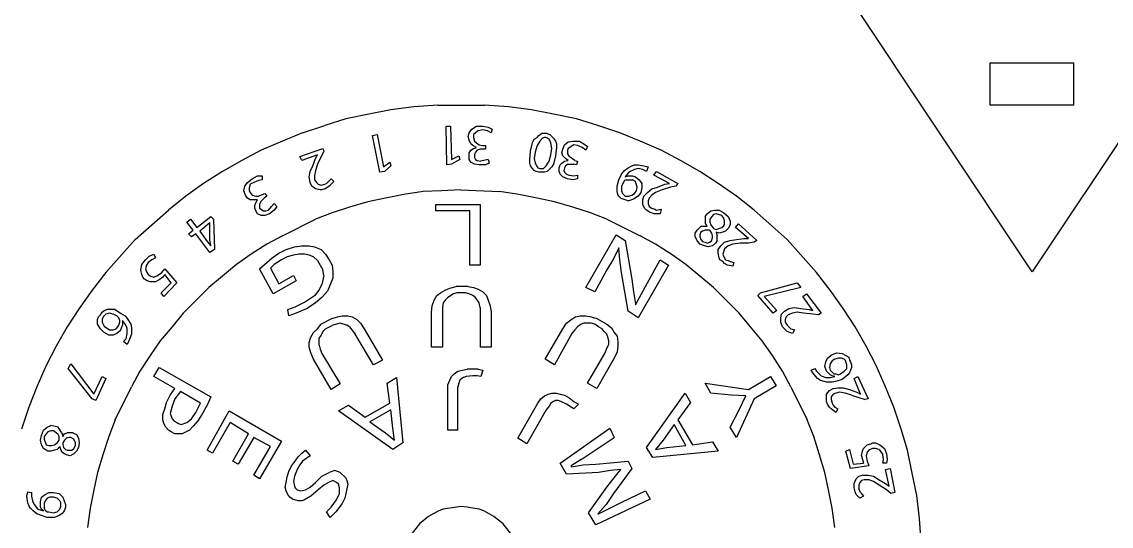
# Model space of a CAD drawing. Extents: x -137 to 99, y -118 to 118.
# Drawn here: x -26.4 to 36.3, y -82.7 to -53.7 of the extents above; entities that cross this region are included whole.
import ezdxf

# ---------------------------------------------------------------- set-up
doc = ezdxf.new("R2010")
doc.units = 0
doc.header["$MEASUREMENT"] = 0
doc.layers.get('0').update_dxf_attribs({"linetype": 'CONTINUOUS'})

msp = doc.modelspace()

# ---------------------------------------------------------------- linework, layer by layer
for p, q in [((31.781, -68.047), (-16.267, 3.972)), ((79.776, 3.972), (31.781, -68.047)), ((29.347, -58.469), (29.347, -56.035)), ((29.347, -56.035), (34.162, -56.035)), ((34.162, -56.035), (34.162, -58.469)), ((-5.139, -58.734), (-6.409, -58.998)), ((-3.816, -58.575), (-5.139, -58.734)), ((-2.44, -58.469), (-3.816, -58.575)), ((-2.44, -58.469), (0.259, -58.469)), ((1.635, -58.575), (0.259, -58.469)), ((2.957, -58.734), (1.635, -58.575)), ((4.227, -58.998), (2.957, -58.734)), ((34.162, -58.469), (29.347, -58.469)), ((-7.732, -59.263), (-8.949, -59.633)), ((-6.409, -58.998), (-7.732, -59.263)), ((5.55, -59.263), (4.227, -58.998)), ((6.767, -59.633), (5.55, -59.263)), ((-10.219, -60.057), (-11.383, -60.533)), ((-10.219, -60.057), (-8.949, -59.633)), ((-6.197, -60.215), (-5.933, -60.162)), ((-5.933, -60.162), (-5.562, -62.015)), ((-1.964, -59.686), (-1.699, -59.686)), ((-1.911, -61.909), (-1.964, -59.686)), ((-1.699, -59.686), (-1.646, -61.591)), ((-0.694, -60.268), (-0.641, -60.057)), ((-0.641, -60.057), (-0.482, -59.845)), ((-0.482, -59.845), (-0.218, -59.686)), ((-0.27, -60.057), (-0.376, -60.162)), ((-0.376, -60.162), (-0.376, -60.321)), ((-0.112, -59.951), (-0.27, -60.057)), ((-0.218, -59.686), (0.153, -59.686)), ((0.153, -59.898), (-0.112, -59.951)), ((0.153, -59.686), (0.47, -59.739)), ((0.417, -59.951), (0.153, -59.898)), ((0.629, -60.057), (0.417, -59.951)), ((0.47, -59.739), (0.682, -59.845)), ((0.682, -59.845), (0.629, -60.057)), ((3.381, -60.215), (3.54, -60.11)), ((3.857, -60.11), (3.54, -60.11)), ((3.857, -60.11), (4.016, -60.162)), ((4.016, -60.162), (4.227, -60.374)), ((8.037, -60.057), (6.767, -59.633)), ((9.202, -60.533), (8.037, -60.057)), ((-11.383, -60.533), (-12.6, -61.062)), ((-5.774, -62.332), (-6.197, -60.215)), ((-0.641, -60.48), (-0.694, -60.268)), ((-0.535, -60.692), (-0.641, -60.48)), ((-0.429, -60.797), (-0.535, -60.692)), ((-0.218, -60.903), (-0.429, -60.797)), ((-0.376, -60.321), (-0.323, -60.533)), ((-0.323, -60.533), (-0.218, -60.639)), ((-0.218, -60.639), (-0.059, -60.745)), ((-0.059, -60.745), (0.153, -60.797)), ((0.153, -60.797), (0.312, -60.797)), ((0.312, -60.797), (0.312, -61.009)), ((2.905, -61.115), (3.01, -60.639)), ((3.01, -60.639), (3.116, -60.427)), ((3.116, -60.427), (3.275, -60.321)), ((3.275, -60.797), (3.169, -61.168)), ((3.275, -60.321), (3.381, -60.215)), ((3.434, -60.533), (3.275, -60.797)), ((3.592, -60.374), (3.434, -60.533)), ((3.698, -60.321), (3.592, -60.374)), ((3.804, -60.321), (3.698, -60.321)), ((3.963, -60.427), (3.804, -60.321)), ((4.069, -60.639), (3.963, -60.427)), ((4.122, -60.956), (4.069, -60.639)), ((4.227, -60.374), (4.333, -60.533)), ((4.333, -60.533), (4.386, -60.692)), ((4.386, -60.692), (4.386, -60.903)), ((4.757, -61.009), (4.862, -60.745)), ((4.862, -60.745), (5.074, -60.586)), ((5.074, -60.586), (5.339, -60.533)), ((5.392, -60.745), (5.074, -60.956)), ((5.339, -60.533), (5.709, -60.533)), ((5.603, -60.797), (5.392, -60.745)), ((5.868, -60.903), (5.603, -60.797)), ((5.709, -60.533), (5.974, -60.692)), ((5.974, -60.692), (6.185, -60.85)), ((10.419, -61.062), (9.202, -60.533)), ((-12.6, -61.062), (-13.711, -61.644)), ((-10.378, -61.432), (-9.055, -60.956)), ((-10.272, -61.644), (-10.378, -61.432)), ((-9.372, -61.327), (-10.272, -61.644)), ((-9.478, -61.538), (-9.372, -61.327)), ((-9.002, -61.115), (-9.372, -61.856)), ((-9.055, -60.956), (-9.002, -61.115)), ((-1.646, -61.591), (-1.223, -61.38)), ((-1.223, -61.38), (-1.17, -61.591)), ((-0.641, -61.221), (-0.535, -61.062)), ((-0.641, -61.591), (-0.641, -61.221)), ((-0.535, -61.062), (-0.376, -60.956)), ((-0.376, -60.956), (-0.218, -60.903)), ((-0.27, -61.168), (-0.323, -61.327)), ((-0.323, -61.327), (-0.323, -61.485)), ((-0.165, -61.062), (-0.27, -61.168)), ((-0.006, -61.009), (-0.165, -61.062)), ((0.312, -61.009), (-0.006, -61.009)), ((2.852, -61.591), (2.905, -61.115)), ((3.169, -61.168), (3.116, -61.538)), ((3.963, -61.697), (4.069, -61.327)), ((4.069, -61.327), (4.122, -60.956)), ((4.333, -61.38), (4.227, -61.856)), ((4.386, -60.903), (4.333, -61.38)), ((4.704, -61.221), (4.757, -61.009)), ((4.757, -61.38), (4.704, -61.221)), ((4.915, -61.538), (4.757, -61.38)), ((5.074, -60.956), (5.021, -61.062)), ((5.021, -61.062), (5.021, -61.274)), ((5.021, -61.274), (5.127, -61.432)), ((5.445, -61.644), (5.127, -61.432)), ((6.08, -61.062), (5.868, -60.903)), ((6.185, -60.85), (6.08, -61.062)), ((11.53, -61.644), (10.419, -61.062)), ((-13.711, -61.644), (-14.823, -62.279)), ((-9.795, -62.279), (-9.637, -61.962)), ((-9.637, -61.962), (-9.478, -61.538)), ((-9.372, -61.856), (-9.478, -62.226)), ((-5.562, -62.015), (-5.192, -61.75)), ((-5.139, -61.962), (-5.509, -62.279)), ((-5.192, -61.75), (-5.139, -61.962)), ((-1.646, -61.856), (-1.911, -61.909)), ((-1.17, -61.591), (-1.646, -61.856)), ((-0.535, -61.75), (-0.641, -61.591)), ((-0.323, -61.856), (-0.535, -61.75)), ((-0.323, -61.485), (-0.27, -61.591)), ((-0.059, -61.909), (-0.323, -61.856)), ((-0.27, -61.591), (-0.165, -61.644)), ((-0.165, -61.644), (0.047, -61.697)), ((0.312, -61.909), (-0.059, -61.909)), ((0.47, -61.591), (0.047, -61.697)), ((0.523, -61.803), (0.312, -61.909)), ((0.47, -61.591), (0.523, -61.803)), ((2.852, -61.803), (2.852, -61.591)), ((2.905, -61.962), (2.852, -61.803)), ((3.01, -62.12), (2.905, -61.962)), ((3.116, -61.538), (3.169, -61.803)), ((3.169, -61.803), (3.275, -62.015)), ((3.275, -62.015), (3.328, -62.067)), ((3.328, -62.067), (3.434, -62.12)), ((3.645, -62.12), (3.804, -61.962)), ((3.804, -61.962), (3.963, -61.697)), ((3.857, -62.279), (4.122, -62.015)), ((4.227, -61.856), (4.122, -62.015)), ((4.545, -62.067), (4.598, -61.909)), ((4.545, -62.279), (4.545, -62.067)), ((4.598, -61.909), (4.704, -61.803)), ((4.704, -61.803), (4.862, -61.697)), ((4.862, -62.067), (4.81, -62.226)), ((4.862, -61.697), (5.074, -61.644)), ((4.915, -61.962), (4.862, -62.067)), ((5.074, -61.644), (4.915, -61.538)), ((5.074, -61.856), (4.915, -61.962)), ((5.074, -61.856), (5.392, -61.856)), ((5.55, -61.909), (5.392, -61.856)), ((5.445, -61.644), (5.603, -61.697)), ((5.603, -61.697), (5.55, -61.909)), ((8.302, -62.226), (8.514, -62.067)), ((8.514, -62.067), (8.725, -61.962)), ((8.725, -61.962), (8.884, -61.909)), ((8.884, -61.909), (9.096, -61.909)), ((9.096, -61.909), (9.413, -61.962)), ((9.413, -61.962), (9.678, -62.015)), ((9.678, -62.015), (9.572, -62.279)), ((12.641, -62.279), (11.53, -61.644)), ((-14.823, -62.279), (-15.934, -62.967)), ((-13.394, -62.914), (-13.129, -62.702)), ((-13.129, -62.702), (-12.812, -62.544)), ((-12.812, -62.544), (-12.547, -62.544)), ((-12.547, -62.544), (-12.547, -62.755)), ((-9.848, -62.597), (-9.795, -62.279)), ((-9.795, -62.914), (-9.848, -62.597)), ((-9.478, -62.226), (-9.531, -62.544)), ((-9.531, -62.544), (-9.531, -62.755)), ((-8.578, -62.702), (-8.843, -62.967)), ((-8.578, -62.702), (-8.42, -62.861)), ((-5.509, -62.279), (-5.774, -62.332)), ((3.116, -62.226), (3.01, -62.12)), ((3.222, -62.279), (3.116, -62.226)), ((3.381, -62.332), (3.222, -62.279)), ((3.698, -62.332), (3.381, -62.332)), ((3.434, -62.12), (3.645, -62.12)), ((3.857, -62.279), (3.698, -62.332)), ((4.598, -62.438), (4.545, -62.279)), ((4.757, -62.597), (4.598, -62.438)), ((5.021, -62.702), (4.757, -62.597)), ((4.81, -62.226), (4.862, -62.332)), ((4.862, -62.332), (4.968, -62.438)), ((4.968, -62.438), (5.127, -62.491)), ((5.339, -62.755), (5.021, -62.702)), ((5.127, -62.491), (5.392, -62.544)), ((5.603, -62.702), (5.339, -62.755)), ((5.392, -62.544), (5.603, -62.491)), ((5.603, -62.491), (5.603, -62.702)), ((7.985, -62.755), (8.143, -62.438)), ((8.143, -62.438), (8.302, -62.226)), ((8.567, -62.332), (8.355, -62.597)), ((8.355, -62.597), (8.514, -62.544)), ((8.514, -62.544), (8.778, -62.544)), ((8.884, -62.173), (8.567, -62.332)), ((8.778, -62.544), (8.937, -62.597)), ((9.096, -62.12), (8.884, -62.173)), ((8.937, -62.597), (9.149, -62.755)), ((9.36, -62.173), (9.096, -62.12)), ((9.572, -62.279), (9.36, -62.173)), ((9.995, -62.491), (10.154, -62.279)), ((10.895, -62.967), (9.995, -62.491)), ((10.154, -62.279), (11.371, -62.967)), ((13.7, -62.967), (12.641, -62.279)), ((-15.934, -62.967), (-16.939, -63.708)), ((-13.605, -63.39), (-13.553, -63.126)), ((-13.553, -63.126), (-13.394, -62.914)), ((-13.235, -63.02), (-13.288, -63.232)), ((-13.288, -63.232), (-13.288, -63.39)), ((-13.023, -62.914), (-13.235, -63.02)), ((-12.759, -62.808), (-13.023, -62.914)), ((-12.547, -62.755), (-12.759, -62.808)), ((-9.69, -63.126), (-9.795, -62.914)), ((-9.478, -63.285), (-9.69, -63.126)), ((-9.531, -62.755), (-9.425, -62.914)), ((-9.213, -63.337), (-9.478, -63.285)), ((-9.425, -62.914), (-9.319, -63.02)), ((-9.319, -63.02), (-9.16, -63.073)), ((-9.16, -63.073), (-8.949, -63.02)), ((-8.949, -63.285), (-9.108, -63.337)), ((-8.949, -63.02), (-8.843, -62.967)), ((-8.949, -63.285), (-8.631, -63.073)), ((-8.42, -62.861), (-8.631, -63.073)), ((7.879, -63.126), (7.985, -62.755)), ((7.879, -63.443), (7.879, -63.126)), ((8.302, -62.808), (8.143, -63.126)), ((8.143, -63.126), (8.143, -63.39)), ((8.408, -62.755), (8.302, -62.808)), ((8.408, -62.755), (8.778, -62.755)), ((8.937, -62.861), (8.778, -62.755)), ((9.043, -63.179), (8.937, -62.861)), ((8.99, -63.39), (9.043, -63.179)), ((9.149, -62.755), (9.307, -62.967)), ((9.307, -63.232), (9.255, -63.496)), ((9.307, -62.967), (9.307, -63.232)), ((9.625, -63.496), (9.89, -63.285)), ((9.89, -63.285), (10.207, -63.179)), ((10.207, -63.179), (10.63, -63.02)), ((10.948, -63.179), (10.472, -63.337)), ((10.63, -63.02), (10.895, -62.967)), ((11.265, -63.126), (10.948, -63.179)), ((11.371, -62.967), (11.265, -63.126)), ((14.758, -63.708), (13.7, -62.967)), ((-16.939, -63.708), (-17.945, -64.502)), ((-13.5, -63.655), (-13.605, -63.39)), ((-13.394, -63.814), (-13.5, -63.655)), ((-13.235, -63.92), (-13.394, -63.814)), ((-13.288, -63.39), (-13.235, -63.496)), ((-13.235, -63.496), (-13.129, -63.655)), ((-12.812, -63.92), (-13.235, -63.92)), ((-13.129, -63.655), (-12.918, -63.708)), ((-12.918, -63.708), (-12.759, -63.708)), ((-12.918, -64.078), (-12.812, -63.92)), ((-12.759, -63.708), (-12.547, -63.602)), ((-12.441, -63.814), (-12.653, -64.025)), ((-12.547, -63.602), (-12.388, -63.549)), ((-12.283, -63.708), (-12.441, -63.814)), ((-12.388, -63.549), (-12.283, -63.708)), ((-9.108, -63.337), (-9.213, -63.337)), ((-5.456, -63.814), (-6.462, -64.025)), ((-4.398, -63.602), (-5.456, -63.814)), ((-3.287, -63.443), (-4.398, -63.602)), ((-2.228, -63.39), (-3.287, -63.443)), ((-1.117, -63.337), (-2.228, -63.39)), ((-1.117, -63.337), (1.105, -63.443)), ((2.217, -63.602), (1.105, -63.443)), ((3.275, -63.814), (2.217, -63.602)), ((4.28, -64.025), (3.275, -63.814)), ((7.932, -63.602), (7.879, -63.443)), ((7.985, -63.708), (7.932, -63.602)), ((8.09, -63.814), (7.985, -63.708)), ((8.09, -63.814), (8.567, -63.972)), ((8.143, -63.39), (8.196, -63.549)), ((8.196, -63.549), (8.355, -63.708)), ((8.355, -63.708), (8.567, -63.708)), ((8.567, -63.708), (8.725, -63.655)), ((8.831, -63.867), (8.567, -63.972)), ((8.725, -63.655), (8.884, -63.549)), ((9.096, -63.708), (8.831, -63.867)), ((8.884, -63.549), (8.99, -63.39)), ((9.255, -63.496), (9.096, -63.708)), ((9.36, -63.92), (9.413, -63.708)), ((9.36, -64.184), (9.36, -63.92)), ((9.413, -63.708), (9.625, -63.496)), ((9.731, -63.814), (9.678, -63.972)), ((9.89, -63.655), (9.731, -63.814)), ((10.101, -63.496), (9.89, -63.655)), ((10.472, -63.337), (10.101, -63.496)), ((15.763, -64.502), (14.758, -63.708)), ((-19.85, -66.195), (-17.945, -64.502)), ((-12.97, -64.237), (-12.918, -64.078)), ((-12.97, -64.396), (-12.97, -64.237)), ((-12.918, -64.555), (-12.97, -64.396)), ((-12.812, -64.713), (-12.918, -64.555)), ((-12.653, -64.025), (-12.706, -64.184)), ((-12.706, -64.184), (-12.706, -64.396)), ((-12.706, -64.396), (-12.6, -64.449)), ((-12.6, -64.449), (-12.494, -64.555)), ((-12.494, -64.555), (-12.335, -64.555)), ((-12.335, -64.555), (-12.177, -64.502)), ((-12.177, -64.502), (-12.018, -64.29)), ((-11.859, -64.502), (-12.124, -64.713)), ((-12.018, -64.29), (-11.859, -64.131)), ((-11.859, -64.131), (-11.7, -64.29)), ((-11.7, -64.29), (-11.859, -64.502)), ((-7.52, -64.343), (-8.525, -64.66)), ((-6.462, -64.025), (-7.52, -64.343)), ((-2.546, -64.184), (-0.006, -64.184)), ((-2.546, -64.555), (-2.546, -64.184)), ((-0.588, -64.555), (-2.546, -64.555)), ((-0.588, -67.677), (-0.588, -64.555)), ((-0.006, -64.184), (-0.006, -67.677)), ((5.339, -64.343), (4.28, -64.025)), ((6.344, -64.66), (5.339, -64.343)), ((9.466, -64.396), (9.36, -64.184)), ((9.572, -64.502), (9.466, -64.396)), ((9.731, -64.607), (9.572, -64.502)), ((9.678, -63.972), (9.678, -64.131)), ((9.678, -64.131), (9.731, -64.29)), ((9.731, -64.29), (9.89, -64.396)), ((9.89, -64.396), (10.048, -64.449)), ((10.048, -64.449), (10.154, -64.502)), ((10.154, -64.502), (10.419, -64.449)), ((10.419, -64.449), (10.366, -64.713)), ((13.065, -64.713), (13.276, -64.555)), ((13.276, -64.555), (13.488, -64.502)), ((13.488, -64.502), (13.752, -64.502)), ((13.752, -64.502), (14.017, -64.66)), ((15.763, -64.502), (17.668, -66.195)), ((-16.886, -65.19), (-16.675, -65.031)), ((-16.516, -65.666), (-16.886, -65.19)), ((-16.675, -65.031), (-16.304, -65.507)), ((-16.304, -65.507), (-15.51, -64.872)), ((-15.51, -64.872), (-15.352, -65.031)), ((-15.352, -65.031), (-15.299, -66.777)), ((-12.6, -64.819), (-12.812, -64.713)), ((-12.388, -64.819), (-12.6, -64.819)), ((-12.124, -64.713), (-12.388, -64.819)), ((-11.383, -65.983), (-9.478, -65.031)), ((-8.525, -64.66), (-9.478, -65.031)), ((7.297, -65.031), (6.344, -64.66)), ((7.297, -65.031), (9.202, -65.983)), ((9.731, -64.607), (10.048, -64.713)), ((10.366, -64.713), (10.048, -64.713)), ((12.959, -64.872), (13.065, -64.713)), ((12.959, -64.872), (12.959, -65.242)), ((13.329, -64.872), (13.223, -65.031)), ((13.223, -65.031), (13.223, -65.19)), ((13.223, -65.19), (13.276, -65.348)), ((13.435, -64.766), (13.329, -64.872)), ((13.594, -64.713), (13.435, -64.766)), ((13.911, -64.819), (13.594, -64.713)), ((14.017, -64.978), (13.911, -64.819)), ((14.017, -64.66), (14.282, -64.872)), ((14.07, -65.137), (14.017, -64.978)), ((14.07, -65.295), (14.07, -65.137)), ((14.282, -64.872), (14.387, -65.137)), ((14.387, -65.137), (14.387, -65.348)), ((-16.78, -65.877), (-16.516, -65.666)), ((-15.563, -65.242), (-16.145, -65.719)), ((-16.145, -65.719), (-15.722, -66.301)), ((-15.563, -66.195), (-15.563, -65.242)), ((12.377, -65.825), (12.482, -65.666)), ((12.377, -66.036), (12.377, -65.825)), ((12.694, -65.454), (12.482, -65.666)), ((12.694, -65.772), (12.641, -65.93)), ((13.065, -65.454), (12.694, -65.454)), ((12.8, -65.719), (12.694, -65.772)), ((12.959, -65.666), (12.8, -65.719)), ((13.065, -65.454), (12.959, -65.242)), ((13.223, -65.666), (12.959, -65.666)), ((13.329, -65.825), (13.223, -65.666)), ((13.276, -65.348), (13.435, -65.56)), ((13.382, -65.983), (13.329, -65.825)), ((13.435, -65.56), (13.594, -65.613)), ((13.594, -65.613), (13.911, -65.507)), ((13.594, -65.772), (13.647, -65.983)), ((13.752, -65.825), (13.594, -65.772)), ((13.964, -65.772), (13.752, -65.825)), ((13.911, -65.507), (14.017, -65.401)), ((14.123, -65.719), (13.964, -65.772)), ((14.017, -65.401), (14.07, -65.295)), ((14.282, -65.56), (14.123, -65.719)), ((14.387, -65.348), (14.282, -65.56)), ((14.705, -65.507), (14.864, -65.295)), ((15.446, -66.142), (14.705, -65.507)), ((14.864, -65.295), (15.922, -66.248)), ((-21.543, -68.1), (-19.85, -66.195)), ((-16.622, -66.036), (-16.78, -65.877)), ((-16.357, -65.877), (-16.622, -66.036)), ((-15.563, -66.936), (-16.357, -65.877)), ((-15.722, -66.301), (-15.51, -66.565)), ((-15.51, -66.565), (-15.563, -66.195)), ((-12.283, -66.46), (-13.182, -67.042)), ((-11.383, -65.983), (-12.283, -66.46)), ((6.08, -68.947), (7.826, -65.93)), ((7.826, -65.93), (8.355, -66.248)), ((8.355, -66.248), (8.725, -68.47)), ((10.101, -66.46), (9.202, -65.983)), ((11.001, -67.042), (10.101, -66.46)), ((12.482, -66.248), (12.377, -66.036)), ((12.641, -66.46), (12.482, -66.248)), ((12.641, -65.93), (12.641, -66.036)), ((12.641, -66.036), (12.694, -66.195)), ((12.906, -66.565), (12.641, -66.46)), ((12.694, -66.195), (12.8, -66.301)), ((12.8, -66.301), (12.959, -66.354)), ((12.959, -66.354), (13.065, -66.407)), ((13.065, -66.407), (13.223, -66.354)), ((13.223, -66.354), (13.329, -66.248)), ((13.329, -66.248), (13.382, -66.089)), ((13.382, -66.089), (13.382, -65.983)), ((13.541, -66.407), (13.382, -66.565)), ((13.647, -66.248), (13.541, -66.407)), ((13.647, -66.248), (13.647, -65.983)), ((13.858, -66.565), (14.07, -66.354)), ((14.07, -66.354), (14.387, -66.248)), ((14.546, -66.46), (14.282, -66.565)), ((14.387, -66.248), (14.758, -66.195)), ((14.97, -66.407), (14.546, -66.46)), ((14.758, -66.195), (15.181, -66.142)), ((15.446, -66.407), (14.97, -66.407)), ((15.181, -66.142), (15.446, -66.142)), ((15.763, -66.354), (15.446, -66.407)), ((15.922, -66.248), (15.763, -66.354)), ((19.362, -68.1), (17.668, -66.195)), ((-19.056, -67.147), (-18.791, -67.042)), ((-18.791, -67.042), (-18.685, -67.253)), ((-15.299, -66.777), (-15.563, -66.936)), ((-13.182, -67.042), (-14.029, -67.624)), ((-11.965, -67.253), (-11.595, -66.989)), ((-11.595, -66.989), (-11.171, -66.777)), ((-11.171, -66.777), (-10.695, -66.618)), ((-10.748, -67.095), (-11.118, -67.2)), ((-10.43, -67.042), (-10.748, -67.095)), ((-10.695, -66.618), (-10.272, -66.565)), ((-10.113, -67.042), (-10.43, -67.042)), ((-10.272, -66.565), (-9.848, -66.565)), ((-9.848, -67.095), (-10.113, -67.042)), ((-9.848, -66.565), (-9.531, -66.618)), ((-9.584, -67.2), (-9.848, -67.095)), ((-9.531, -66.618), (-9.16, -66.777)), ((-9.16, -66.777), (-8.896, -67.042)), ((-8.896, -67.042), (-8.684, -67.359)), ((7.985, -66.671), (7.667, -67.306)), ((8.037, -67.359), (7.985, -66.671)), ((11.847, -67.624), (11.001, -67.042)), ((13.117, -66.618), (12.906, -66.565)), ((13.382, -66.565), (13.117, -66.618)), ((13.7, -66.777), (13.858, -66.565)), ((13.7, -66.989), (13.7, -66.777)), ((13.752, -67.253), (13.7, -66.989)), ((14.07, -66.724), (13.964, -67.042)), ((13.964, -67.042), (14.017, -67.2)), ((14.282, -66.565), (14.07, -66.724)), ((-19.532, -67.941), (-19.479, -67.624)), ((-19.479, -67.624), (-19.268, -67.359)), ((-19.268, -67.359), (-19.056, -67.147)), ((-19.215, -67.677), (-19.268, -67.888)), ((-19.109, -67.518), (-19.215, -67.677)), ((-18.897, -67.359), (-19.109, -67.518)), ((-18.685, -67.253), (-18.897, -67.359)), ((-14.029, -67.624), (-14.823, -68.312)), ((-12.706, -67.888), (-12.283, -67.518)), ((-12.283, -67.518), (-11.965, -67.253)), ((-11.859, -67.624), (-12.071, -67.835)), ((-11.436, -67.359), (-11.859, -67.624)), ((-11.118, -67.2), (-11.436, -67.359)), ((-9.372, -67.412), (-9.584, -67.2)), ((-9.372, -67.412), (-9.055, -67.941)), ((-8.684, -67.359), (-8.525, -67.677)), ((-8.525, -67.677), (-8.473, -68.047)), ((-0.006, -67.677), (-0.588, -67.677)), ((7.667, -67.306), (7.297, -67.941)), ((8.143, -68.1), (8.037, -67.359)), ((10.842, -67.677), (9.096, -70.693)), ((9.625, -68.682), (10.366, -67.359)), ((10.366, -67.359), (10.842, -67.677)), ((12.641, -68.312), (11.847, -67.624)), ((13.805, -67.359), (13.752, -67.253)), ((13.964, -67.465), (13.805, -67.359)), ((14.07, -67.571), (13.964, -67.465)), ((14.017, -67.2), (14.123, -67.359)), ((14.229, -67.677), (14.07, -67.571)), ((14.123, -67.359), (14.282, -67.412)), ((14.546, -67.73), (14.229, -67.677)), ((14.282, -67.412), (14.387, -67.465)), ((14.387, -67.465), (14.599, -67.518)), ((14.599, -67.518), (14.546, -67.73)), ((-21.543, -68.1), (-22.337, -69.105)), ((-19.479, -68.206), (-19.532, -67.941)), ((-19.426, -68.365), (-19.479, -68.206)), ((-19.268, -67.888), (-19.215, -68.047)), ((-19.215, -68.047), (-19.109, -68.206)), ((-19.109, -68.206), (-18.95, -68.312)), ((-18.95, -68.312), (-18.791, -68.365)), ((-18.791, -68.365), (-18.58, -68.259)), ((-18.58, -68.259), (-18.315, -68.1)), ((-18.315, -68.1), (-18.156, -67.888)), ((-18.156, -68.206), (-18.262, -68.365)), ((-18.156, -67.888), (-17.468, -68.682)), ((-17.786, -68.682), (-18.156, -68.206)), ((-14.823, -68.312), (-15.616, -68.947)), ((-11.912, -69.317), (-12.706, -67.888)), ((-12.071, -67.835), (-11.595, -68.735)), ((-11.595, -68.735), (-10.748, -68.259)), ((-10.748, -68.259), (-10.589, -68.576)), ((-9.002, -68.259), (-9.108, -68.788)), ((-9.002, -68.259), (-9.055, -67.941)), ((-8.473, -68.047), (-8.473, -68.417)), ((7.297, -67.941), (6.609, -69.211)), ((8.514, -70.322), (8.143, -68.1)), ((13.435, -68.947), (12.641, -68.312)), ((20.155, -69.105), (19.362, -68.1)), ((-19.32, -68.47), (-19.426, -68.365)), ((-19.162, -68.576), (-19.32, -68.47)), ((-19.003, -68.629), (-19.162, -68.576)), ((-18.685, -68.629), (-19.003, -68.629)), ((-18.474, -68.523), (-18.685, -68.629)), ((-18.262, -68.365), (-18.474, -68.523)), ((-18.368, -69.264), (-17.786, -68.682)), ((-17.468, -68.682), (-18.209, -69.476)), ((-17.098, -70.428), (-15.616, -68.947)), ((-10.589, -68.576), (-11.912, -69.317)), ((-9.266, -69.105), (-9.108, -68.788)), ((-8.473, -68.417), (-8.79, -69.158)), ((-1.752, -69), (-1.382, -68.894)), ((-0.694, -68.894), (-1.382, -68.894)), ((-0.694, -68.894), (-0.376, -68.947)), ((-0.376, -68.947), (-0.112, -69.052)), ((6.609, -69.211), (6.08, -68.947)), ((8.725, -68.47), (8.831, -69.211)), ((8.937, -69.952), (9.625, -68.682)), ((14.917, -70.428), (13.435, -68.947)), ((16.134, -69.264), (18.25, -68.682)), ((18.462, -68.947), (16.345, -69.476)), ((18.25, -68.682), (18.462, -68.947)), ((-22.337, -69.105), (-23.078, -70.164)), ((-18.209, -69.476), (-18.368, -69.264)), ((-10.113, -69.793), (-9.478, -69.37)), ((-9.478, -69.37), (-9.266, -69.105)), ((-9.108, -69.529), (-9.478, -69.846)), ((-8.79, -69.158), (-9.108, -69.529)), ((-2.652, -69.687), (-2.493, -69.423)), ((-2.493, -69.423), (-2.281, -69.264)), ((-2.281, -69.264), (-2.017, -69.105)), ((-2.017, -69.105), (-1.752, -69)), ((-1.858, -69.529), (-2.017, -69.687)), ((-1.54, -69.317), (-1.858, -69.529)), ((-1.329, -69.264), (-1.54, -69.317)), ((-0.853, -69.264), (-1.329, -69.264)), ((-0.641, -69.317), (-0.853, -69.264)), ((-0.429, -69.423), (-0.641, -69.317)), ((-0.27, -69.529), (-0.429, -69.423)), ((-0.059, -69.846), (-0.27, -69.529)), ((-0.112, -69.052), (0.153, -69.211)), ((0.153, -69.211), (0.365, -69.423)), ((0.365, -69.423), (0.47, -69.687)), ((8.831, -69.211), (8.937, -69.899)), ((15.975, -69.423), (16.134, -69.264)), ((16.875, -70.428), (15.975, -69.423)), ((16.345, -69.476), (17.086, -70.27)), ((18.568, -69.476), (18.78, -69.317)), ((19.15, -70.27), (18.568, -69.476)), ((18.78, -69.317), (19.626, -70.428)), ((20.896, -70.164), (20.155, -69.105)), ((-23.078, -70.164), (-23.765, -71.222)), ((-21.649, -70.27), (-21.49, -70.217)), ((-21.014, -70.217), (-21.49, -70.217)), ((-21.014, -70.217), (-20.696, -70.428)), ((-11.065, -70.217), (-10.642, -70.058)), ((-11.013, -70.587), (-11.065, -70.217)), ((-10.642, -70.058), (-10.113, -69.793)), ((-9.954, -70.164), (-10.589, -70.428)), ((-9.478, -69.846), (-9.954, -70.164)), ((-2.81, -70.375), (-2.758, -70.005)), ((-2.758, -70.005), (-2.652, -69.687)), ((-2.123, -69.846), (-2.175, -70.111)), ((-2.175, -70.111), (-2.175, -72.386)), ((-2.017, -69.687), (-2.123, -69.846)), ((-0.006, -70.111), (-0.059, -69.846)), ((-0.006, -70.111), (-0.006, -72.386)), ((0.47, -69.687), (0.576, -70.005)), ((0.576, -70.005), (0.629, -70.375)), ((8.937, -69.899), (8.937, -69.952)), ((17.51, -70.322), (17.774, -70.164)), ((17.774, -70.164), (18.092, -70.111)), ((18.092, -70.111), (18.462, -70.164)), ((18.462, -70.164), (18.938, -70.217)), ((18.938, -70.217), (19.15, -70.27)), ((21.584, -71.222), (20.896, -70.164)), ((-22.019, -70.799), (-21.966, -70.64)), ((-22.019, -71.063), (-22.019, -70.799)), ((-21.966, -70.64), (-21.86, -70.534)), ((-21.86, -70.534), (-21.755, -70.375)), ((-21.755, -70.375), (-21.649, -70.27)), ((-21.702, -70.64), (-21.755, -70.799)), ((-21.755, -70.799), (-21.755, -70.957)), ((-21.543, -70.481), (-21.702, -70.64)), ((-21.331, -70.428), (-21.543, -70.481)), ((-21.12, -70.481), (-21.331, -70.428)), ((-20.908, -70.587), (-21.12, -70.481)), ((-20.802, -70.693), (-20.908, -70.587)), ((-20.749, -70.852), (-20.802, -70.693)), ((-20.749, -70.957), (-20.749, -70.852)), ((-20.696, -70.428), (-20.432, -70.587)), ((-20.432, -71.063), (-20.59, -70.852)), ((-20.59, -70.852), (-20.59, -71.116)), ((-20.432, -70.587), (-20.273, -70.799)), ((-20.273, -70.799), (-20.114, -71.063)), ((-17.098, -70.428), (-17.733, -71.222)), ((-10.589, -70.428), (-11.013, -70.587)), ((-8.525, -70.746), (-9.16, -71.063)), ((-8.525, -70.746), (-8.208, -70.64)), ((-8.208, -70.64), (-7.943, -70.587)), ((-7.943, -70.587), (-7.626, -70.587)), ((-7.626, -70.587), (-7.361, -70.64)), ((-7.361, -70.64), (-7.097, -70.799)), ((-7.097, -70.799), (-6.885, -71.01)), ((-2.81, -72.386), (-2.81, -70.375)), ((0.629, -70.375), (0.629, -72.386)), ((4.968, -71.01), (5.233, -70.799)), ((5.233, -70.799), (5.497, -70.64)), ((5.497, -70.64), (5.762, -70.587)), ((5.762, -70.587), (6.08, -70.587)), ((6.08, -70.587), (6.397, -70.64)), ((6.397, -70.64), (6.715, -70.746)), ((6.715, -70.746), (7.032, -70.905)), ((9.096, -70.693), (8.514, -70.322)), ((15.552, -71.222), (14.917, -70.428)), ((17.086, -70.27), (16.875, -70.428)), ((17.298, -70.693), (17.351, -70.481)), ((17.298, -70.957), (17.298, -70.693)), ((17.351, -70.481), (17.51, -70.322)), ((17.615, -70.64), (17.562, -70.799)), ((17.562, -70.799), (17.562, -70.957)), ((17.721, -70.534), (17.615, -70.64)), ((17.986, -70.428), (17.721, -70.534)), ((18.25, -70.375), (17.986, -70.428)), ((18.621, -70.428), (18.25, -70.375)), ((19.15, -70.481), (18.621, -70.428)), ((19.467, -70.534), (19.15, -70.481)), ((19.626, -70.428), (19.467, -70.534)), ((-23.765, -71.222), (-24.4, -72.333)), ((-21.86, -71.328), (-22.019, -71.063)), ((-21.649, -71.54), (-21.86, -71.328)), ((-21.755, -70.957), (-21.649, -71.169)), ((-21.649, -71.169), (-21.331, -71.381)), ((-21.331, -71.381), (-21.12, -71.381)), ((-21.12, -71.381), (-20.961, -71.328)), ((-20.961, -71.328), (-20.855, -71.222)), ((-20.696, -71.434), (-20.908, -71.592)), ((-20.855, -71.222), (-20.802, -71.116)), ((-20.802, -71.116), (-20.749, -70.957)), ((-20.696, -71.434), (-20.59, -71.116)), ((-20.326, -71.275), (-20.432, -71.063)), ((-20.326, -71.592), (-20.326, -71.275)), ((-20.114, -71.063), (-20.061, -71.275)), ((-20.061, -71.275), (-20.061, -71.645)), ((-17.733, -71.222), (-18.421, -72.016)), ((-9.584, -71.54), (-9.372, -71.328)), ((-9.372, -71.328), (-9.16, -71.063)), ((-9.055, -71.487), (-9.16, -71.698)), ((-8.896, -71.328), (-9.055, -71.487)), ((-8.896, -71.328), (-8.473, -71.116)), ((-8.049, -71.01), (-8.473, -71.116)), ((-7.89, -71.063), (-8.049, -71.01)), ((-7.679, -71.116), (-7.89, -71.063)), ((-7.52, -71.222), (-7.679, -71.116)), ((-7.52, -71.222), (-7.203, -71.645)), ((-6.885, -71.01), (-6.673, -71.328)), ((-6.673, -71.328), (-5.615, -73.127)), ((3.751, -73.074), (4.757, -71.328)), ((4.757, -71.328), (4.968, -71.01)), ((5.445, -71.381), (5.286, -71.592)), ((5.603, -71.222), (5.445, -71.381)), ((5.815, -71.063), (5.603, -71.222)), ((5.974, -71.01), (5.815, -71.063)), ((6.397, -71.01), (5.974, -71.01)), ((6.609, -71.063), (6.397, -71.01)), ((6.82, -71.222), (6.609, -71.063)), ((7.032, -71.328), (6.82, -71.222)), ((7.032, -70.905), (7.297, -71.063)), ((7.138, -71.487), (7.032, -71.328)), ((7.297, -71.645), (7.138, -71.487)), ((7.297, -71.063), (7.561, -71.275)), ((7.561, -71.275), (7.72, -71.54)), ((16.24, -72.016), (15.552, -71.222)), ((17.351, -71.063), (17.298, -70.957)), ((17.404, -71.222), (17.351, -71.063)), ((17.404, -71.222), (17.668, -71.487)), ((17.562, -70.957), (17.668, -71.116)), ((17.88, -71.328), (17.668, -71.116)), ((17.986, -71.592), (17.668, -71.487)), ((17.88, -71.328), (18.092, -71.381)), ((18.092, -71.381), (17.986, -71.592)), ((22.219, -72.333), (21.584, -71.222)), ((-21.384, -71.698), (-21.649, -71.54)), ((-21.12, -71.698), (-21.384, -71.698)), ((-20.908, -71.592), (-21.12, -71.698)), ((-20.538, -72.069), (-20.379, -71.91)), ((-20.326, -72.227), (-20.538, -72.069)), ((-20.379, -71.91), (-20.326, -71.592)), ((-20.22, -72.016), (-20.326, -72.227)), ((-20.061, -71.645), (-20.22, -72.016)), ((-18.421, -72.016), (-19.003, -72.862)), ((-9.848, -72.122), (-9.743, -71.804)), ((-9.743, -71.804), (-9.584, -71.54)), ((-9.16, -71.698), (-9.266, -71.857)), ((-9.266, -72.28), (-9.266, -71.857)), ((-6.144, -73.392), (-7.203, -71.645)), ((5.286, -71.592), (4.28, -73.392)), ((7.35, -71.804), (7.297, -71.645)), ((7.402, -72.016), (7.35, -71.804)), ((7.402, -72.227), (7.402, -72.016)), ((7.72, -71.54), (7.879, -71.751)), ((7.879, -71.751), (7.932, -72.069)), ((7.932, -72.069), (7.932, -72.333)), ((16.822, -72.862), (16.24, -72.016)), ((-24.4, -72.333), (-24.983, -73.445)), ((-9.848, -72.386), (-9.848, -72.122)), ((-9.743, -72.704), (-9.848, -72.386)), ((-9.584, -73.074), (-9.743, -72.704)), ((-9.266, -72.28), (-9.213, -72.492)), ((-9.213, -72.492), (-9.108, -72.757)), ((-2.175, -72.386), (-2.81, -72.386)), ((0.629, -72.386), (-0.006, -72.386)), ((6.185, -74.45), (7.191, -72.704)), ((7.191, -72.704), (7.297, -72.439)), ((7.297, -72.439), (7.402, -72.227)), ((7.879, -72.651), (7.72, -73.021)), ((7.932, -72.333), (7.879, -72.651)), ((20.261, -72.81), (20.526, -72.704)), ((20.526, -72.704), (20.843, -72.757)), ((22.801, -73.445), (22.219, -72.333)), ((-23.713, -73.603), (-23.554, -73.339)), ((-23.554, -73.339), (-22.231, -75.085)), ((-19.003, -72.862), (-19.585, -73.762)), ((-8.578, -74.82), (-9.584, -73.074)), ((-9.108, -72.757), (-8.049, -74.503)), ((-5.615, -73.127), (-6.144, -73.392)), ((4.28, -73.392), (3.751, -73.074)), ((7.72, -73.021), (6.715, -74.767)), ((17.404, -73.762), (16.822, -72.862)), ((19.838, -73.497), (19.891, -73.233)), ((19.891, -73.233), (19.997, -73.021)), ((19.997, -73.021), (20.261, -72.81)), ((20.155, -73.339), (20.102, -73.55)), ((20.261, -73.18), (20.155, -73.339)), ((20.42, -73.074), (20.261, -73.18)), ((20.632, -73.021), (20.42, -73.074)), ((20.79, -73.021), (20.632, -73.021)), ((20.949, -73.074), (20.79, -73.021)), ((20.843, -72.757), (21.055, -72.862)), ((21.055, -73.18), (20.949, -73.074)), ((21.055, -72.862), (21.214, -72.968)), ((21.055, -73.233), (21.055, -73.18)), ((21.108, -73.392), (21.055, -73.233)), ((21.214, -72.968), (21.267, -73.127)), ((21.267, -73.127), (21.32, -73.233)), ((21.32, -73.233), (21.372, -73.392)), ((-24.983, -73.445), (-25.512, -74.662)), ((-22.337, -75.35), (-23.713, -73.603)), ((-19.585, -73.762), (-20.061, -74.662)), ((-18.791, -74.08), (-18.474, -73.55)), ((-18.474, -73.55), (-15.51, -75.244)), ((-1.646, -74.08), (-1.488, -73.921)), ((-1.488, -73.921), (-1.276, -73.762)), ((-1.276, -73.762), (-0.747, -73.656)), ((-0.112, -73.656), (-0.747, -73.656)), ((-0.112, -73.656), (0.153, -73.709)), ((0.153, -73.709), (0.047, -74.08)), ((17.88, -74.662), (17.404, -73.762)), ((19.044, -73.709), (19.256, -73.603)), ((19.15, -73.868), (19.044, -73.709)), ((19.415, -74.185), (19.15, -73.868)), ((19.256, -73.603), (19.362, -73.762)), ((19.362, -73.762), (19.626, -74.027)), ((19.944, -73.762), (19.838, -73.497)), ((20.155, -73.974), (19.944, -73.762)), ((20.102, -73.55), (20.155, -73.709)), ((20.367, -73.921), (20.155, -73.709)), ((20.261, -74.027), (20.155, -73.974)), ((20.367, -73.921), (20.473, -73.921)), ((20.473, -73.921), (20.632, -73.974)), ((20.632, -73.974), (20.737, -73.921)), ((20.737, -73.921), (20.949, -73.762)), ((21.161, -73.974), (20.843, -74.238)), ((20.949, -73.762), (21.108, -73.603)), ((21.108, -73.603), (21.108, -73.392)), ((21.267, -73.868), (21.161, -73.974)), ((21.372, -73.55), (21.267, -73.868)), ((21.372, -73.392), (21.372, -73.55)), ((23.33, -74.662), (22.801, -73.445)), ((-22.231, -75.085), (-21.755, -74.08)), ((-21.543, -74.185), (-22.125, -75.455)), ((-21.755, -74.08), (-21.543, -74.185)), ((-17.574, -74.767), (-18.791, -74.08)), ((-8.049, -74.503), (-8.578, -74.82)), ((-5.35, -74.45), (-4.821, -74.132)), ((-5.192, -75.614), (-5.35, -74.45)), ((-4.821, -74.132), (-4.451, -77.89)), ((-1.858, -74.556), (-1.752, -74.291)), ((-1.858, -77.149), (-1.858, -74.556)), ((-1.752, -74.291), (-1.646, -74.08)), ((-1.223, -74.45), (-1.276, -74.662)), ((-1.17, -74.291), (-1.223, -74.45)), ((-1.064, -74.185), (-1.17, -74.291)), ((-0.958, -74.132), (-1.064, -74.185)), ((-0.8, -74.08), (-0.958, -74.132)), ((-0.429, -74.027), (-0.8, -74.08)), ((-0.165, -74.027), (-0.429, -74.027)), ((0.047, -74.08), (-0.165, -74.027)), ((6.715, -74.767), (6.185, -74.45)), ((13.276, -75.032), (12.959, -74.45)), ((12.959, -74.45), (15.446, -74.82)), ((15.446, -74.82), (16.716, -74.08)), ((17.033, -74.609), (15.763, -75.35)), ((16.716, -74.08), (17.033, -74.609)), ((19.573, -74.291), (19.415, -74.185)), ((19.573, -74.291), (19.997, -74.397)), ((19.626, -74.027), (19.891, -74.132)), ((19.891, -74.132), (20.155, -74.132)), ((20.261, -74.397), (19.997, -74.397)), ((20.155, -74.132), (20.42, -74.08)), ((20.42, -74.08), (20.261, -74.027)), ((20.526, -74.344), (20.261, -74.397)), ((20.843, -74.238), (20.526, -74.344)), ((21.531, -74.185), (21.743, -74.08)), ((21.902, -75.085), (21.531, -74.185)), ((21.743, -74.08), (22.325, -75.35)), ((-25.512, -74.662), (-25.988, -75.826)), ((-21.014, -76.567), (-20.061, -74.662)), ((-18.05, -75.561), (-17.839, -75.138)), ((-17.839, -75.138), (-17.574, -74.767)), ((-17.257, -74.926), (-17.574, -75.35)), ((-16.093, -75.614), (-17.257, -74.926)), ((-15.51, -75.244), (-15.722, -75.72)), ((-1.276, -77.149), (-1.276, -74.662)), ((3.487, -75.35), (3.698, -75.191)), ((3.698, -75.191), (3.91, -75.085)), ((3.91, -75.085), (4.122, -75.032)), ((4.122, -75.032), (4.386, -75.032)), ((4.386, -75.032), (4.598, -75.085)), ((4.598, -75.085), (4.862, -75.138)), ((4.862, -75.138), (5.127, -75.297)), ((9.572, -78.154), (11.795, -75.032)), ((11.795, -75.032), (12.112, -75.561)), ((14.44, -75.138), (13.276, -75.032)), ((15.287, -75.191), (14.44, -75.138)), ((14.917, -75.985), (15.287, -75.191)), ((17.88, -74.662), (18.832, -76.567)), ((19.944, -75.085), (20.102, -74.873)), ((19.944, -75.508), (19.944, -75.085)), ((20.102, -74.873), (20.314, -74.767)), ((20.314, -75.085), (20.208, -75.244)), ((20.208, -75.244), (20.208, -75.402)), ((20.314, -74.767), (20.579, -74.715)), ((20.473, -75.032), (20.314, -75.085)), ((20.685, -74.979), (20.473, -75.032)), ((20.579, -74.715), (20.896, -74.715)), ((21.002, -75.032), (20.685, -74.979)), ((20.896, -74.715), (21.267, -74.82)), ((21.372, -75.138), (21.002, -75.032)), ((21.267, -74.82), (21.69, -74.979)), ((21.372, -75.138), (22.166, -75.402)), ((21.69, -74.979), (21.902, -75.085)), ((23.807, -75.826), (23.33, -74.662)), ((-25.988, -75.826), (-26.411, -77.096)), ((-22.125, -75.455), (-22.337, -75.35)), ((-18.156, -75.932), (-18.05, -75.561)), ((-17.733, -75.773), (-17.839, -76.196)), ((-17.574, -75.35), (-17.733, -75.773)), ((-16.357, -76.143), (-16.093, -75.614)), ((-15.722, -75.72), (-16.04, -76.302)), ((-8.155, -76.037), (-7.573, -75.72)), ((-7.573, -75.72), (-6.62, -76.408)), ((-6.62, -76.408), (-5.192, -75.614)), ((2.164, -77.625), (3.328, -75.614)), ((3.328, -75.614), (3.487, -75.35)), ((3.963, -75.773), (3.804, -75.985)), ((4.069, -75.614), (3.963, -75.773)), ((4.227, -75.508), (4.069, -75.614)), ((4.333, -75.455), (4.227, -75.508)), ((4.492, -75.455), (4.333, -75.455)), ((4.651, -75.508), (4.492, -75.455)), ((4.968, -75.667), (4.651, -75.508)), ((5.233, -75.826), (4.968, -75.667)), ((5.127, -75.297), (5.392, -75.508)), ((5.392, -75.932), (5.233, -75.826)), ((5.392, -75.508), (5.656, -75.667)), ((5.656, -75.667), (5.392, -75.932)), ((12.112, -75.561), (11.371, -76.567)), ((15.763, -75.35), (14.758, -77.572)), ((19.997, -75.667), (19.944, -75.508)), ((20.102, -75.826), (19.997, -75.667)), ((20.208, -75.932), (20.102, -75.826)), ((20.208, -75.402), (20.261, -75.614)), ((20.261, -75.614), (20.314, -75.72)), ((20.314, -75.72), (20.42, -75.826)), ((20.42, -75.826), (20.579, -75.932)), ((22.325, -75.35), (22.166, -75.402)), ((24.23, -77.096), (23.807, -75.826)), ((-18.262, -76.249), (-18.156, -75.932)), ((-18.262, -76.567), (-18.262, -76.249)), ((-17.839, -76.196), (-17.733, -76.514)), ((-16.622, -76.514), (-16.357, -76.143)), ((-16.04, -76.302), (-16.251, -76.62)), ((-15.722, -78.313), (-14.452, -76.037)), ((-14.452, -76.037), (-11.436, -77.784)), ((-5.033, -78.26), (-8.155, -76.037)), ((-5.139, -75.985), (-6.356, -76.672)), ((-5.033, -77.043), (-5.139, -75.985)), ((3.804, -75.985), (2.693, -77.942)), ((14.387, -76.99), (14.917, -75.985)), ((20.473, -76.143), (20.208, -75.932)), ((20.579, -75.932), (20.473, -76.143)), ((-25.141, -77.149), (-24.93, -76.99)), ((-24.93, -76.99), (-24.718, -76.884)), ((-24.295, -76.99), (-24.718, -76.884)), ((-24.083, -77.307), (-24.295, -76.99)), ((-21.014, -76.567), (-21.384, -77.519)), ((-18.209, -76.778), (-18.262, -76.567)), ((-18.103, -76.99), (-18.209, -76.778)), ((-17.945, -77.149), (-18.103, -76.99)), ((-17.733, -76.514), (-17.627, -76.62)), ((-17.627, -76.62), (-17.468, -76.725)), ((-17.468, -76.725), (-17.363, -76.778)), ((-17.363, -76.778), (-17.204, -76.831)), ((-17.204, -76.831), (-16.886, -76.725)), ((-16.886, -76.725), (-16.622, -76.514)), ((-16.516, -76.937), (-16.728, -77.149)), ((-16.251, -76.62), (-16.516, -76.937)), ((-14.399, -76.725), (-15.405, -78.472)), ((-13.341, -77.36), (-14.399, -76.725)), ((-6.356, -76.672), (-5.456, -77.307)), ((-4.927, -77.731), (-5.033, -77.043)), ((4.598, -79.054), (7.455, -77.043)), ((7.455, -77.043), (7.72, -77.572)), ((11.16, -76.831), (10.525, -77.731)), ((11.847, -78.048), (11.16, -76.831)), ((11.371, -76.567), (12.218, -77.995)), ((14.758, -77.572), (14.387, -76.99)), ((19.203, -77.519), (18.832, -76.567)), ((24.6, -78.313), (24.23, -77.096)), ((-25.3, -77.731), (-25.247, -77.466)), ((-25.247, -77.995), (-25.3, -77.731)), ((-25.247, -77.466), (-25.141, -77.149)), ((-24.983, -77.36), (-25.088, -77.519)), ((-25.088, -77.519), (-25.088, -77.678)), ((-25.088, -77.678), (-24.983, -77.995)), ((-24.877, -77.255), (-24.983, -77.36)), ((-24.718, -77.202), (-24.877, -77.255)), ((-24.559, -77.202), (-24.718, -77.202)), ((-24.4, -77.307), (-24.559, -77.202)), ((-24.295, -77.413), (-24.4, -77.307)), ((-24.348, -77.89), (-24.242, -77.731)), ((-24.242, -77.519), (-24.295, -77.413)), ((-24.242, -77.731), (-24.242, -77.519)), ((-24.083, -77.307), (-24.03, -77.519)), ((-24.03, -77.519), (-23.924, -77.36)), ((-23.924, -77.731), (-24.03, -77.89)), ((-23.924, -77.36), (-23.765, -77.307)), ((-23.818, -77.625), (-23.924, -77.731)), ((-23.66, -77.572), (-23.818, -77.625)), ((-23.448, -77.307), (-23.765, -77.307)), ((-23.554, -77.572), (-23.66, -77.572)), ((-23.395, -77.678), (-23.554, -77.572)), ((-23.448, -77.307), (-23.236, -77.413)), ((-23.289, -77.89), (-23.395, -77.678)), ((-23.236, -77.413), (-23.13, -77.625)), ((-23.13, -77.625), (-23.078, -77.89)), ((-21.384, -77.519), (-21.702, -78.525)), ((-17.786, -77.255), (-17.945, -77.149)), ((-17.574, -77.36), (-17.786, -77.255)), ((-17.151, -77.36), (-17.574, -77.36)), ((-16.728, -77.149), (-17.151, -77.36)), ((-14.24, -78.948), (-13.341, -77.36)), ((-13.023, -77.572), (-13.923, -79.107)), ((-12.071, -78.101), (-13.023, -77.572)), ((-5.456, -77.307), (-4.927, -77.731)), ((-1.276, -77.149), (-1.858, -77.149)), ((2.693, -77.942), (2.164, -77.625)), ((5.815, -78.842), (7.72, -77.572)), ((10.525, -77.731), (10.101, -78.26)), ((19.52, -78.525), (19.203, -77.519)), ((-25.141, -78.207), (-25.247, -77.995)), ((-24.877, -78.366), (-25.141, -78.207)), ((-24.983, -77.995), (-24.824, -78.048)), ((-24.718, -78.366), (-24.877, -78.366)), ((-24.824, -78.048), (-24.665, -78.048)), ((-24.506, -78.313), (-24.718, -78.366)), ((-24.665, -78.048), (-24.506, -77.995)), ((-24.506, -77.995), (-24.348, -77.89)), ((-24.348, -78.26), (-24.506, -78.313)), ((-24.189, -78.101), (-24.348, -78.26)), ((-24.083, -78.419), (-24.189, -78.101)), ((-24.03, -77.89), (-24.03, -77.995)), ((-24.03, -77.995), (-23.977, -78.154)), ((-23.977, -78.154), (-23.871, -78.26)), ((-23.871, -78.26), (-23.765, -78.313)), ((-23.765, -78.313), (-23.501, -78.313)), ((-23.501, -78.313), (-23.395, -78.207)), ((-23.395, -78.207), (-23.289, -78.048)), ((-23.236, -78.366), (-23.395, -78.525)), ((-23.289, -78.048), (-23.289, -77.89)), ((-23.13, -78.154), (-23.236, -78.366)), ((-23.078, -77.89), (-23.13, -78.154)), ((-15.405, -78.472), (-15.722, -78.313)), ((-13.023, -79.742), (-12.071, -78.101)), ((-11.436, -77.784), (-12.706, -79.953)), ((-10.272, -78.472), (-10.06, -78.313)), ((-10.06, -78.313), (-9.795, -78.63)), ((-4.451, -77.89), (-5.033, -78.26)), ((9.942, -78.736), (9.572, -78.154)), ((13.7, -78.366), (9.942, -78.736)), ((10.101, -78.26), (10.736, -78.154)), ((10.736, -78.154), (11.847, -78.048)), ((12.218, -77.995), (13.382, -77.837)), ((13.382, -77.837), (13.7, -78.366)), ((21.055, -78.366), (21.267, -78.26)), ((21.32, -79.371), (21.055, -78.366)), ((21.267, -78.26), (21.478, -79.107)), ((21.955, -78.63), (22.007, -78.366)), ((22.007, -78.366), (22.06, -78.207)), ((22.272, -77.995), (22.06, -78.207)), ((22.272, -77.995), (22.484, -77.942)), ((22.378, -78.313), (22.272, -78.419)), ((22.59, -78.207), (22.378, -78.313)), ((22.484, -77.942), (22.59, -77.89)), ((22.59, -77.89), (22.748, -77.89)), ((22.748, -78.207), (22.59, -78.207)), ((22.748, -77.89), (23.013, -77.995)), ((22.96, -78.26), (22.748, -78.207)), ((22.96, -78.26), (23.172, -78.577)), ((23.013, -77.995), (23.277, -78.207)), ((23.277, -78.207), (23.383, -78.525)), ((24.865, -79.636), (24.6, -78.313)), ((-23.924, -78.525), (-24.083, -78.419)), ((-23.818, -78.577), (-23.924, -78.525)), ((-23.607, -78.63), (-23.818, -78.577)), ((-23.395, -78.525), (-23.607, -78.63)), ((-21.702, -78.525), (-22.019, -79.583)), ((-13.923, -79.107), (-14.24, -78.948)), ((-10.854, -79.212), (-10.642, -78.948)), ((-10.642, -78.948), (-10.483, -78.683)), ((-10.483, -78.683), (-10.272, -78.472)), ((-10.219, -78.948), (-10.378, -79.16)), ((-9.795, -78.63), (-10.219, -78.948)), ((5.815, -78.842), (5.233, -79.212)), ((6.662, -79.107), (8.514, -78.948)), ((8.514, -78.948), (8.725, -79.371)), ((19.838, -79.583), (19.52, -78.525)), ((21.955, -78.63), (22.06, -79.054)), ((22.272, -78.419), (22.219, -78.63)), ((22.219, -78.63), (22.272, -78.948)), ((22.272, -78.948), (22.378, -79.212)), ((23.225, -78.842), (23.172, -78.577)), ((23.172, -79.054), (23.225, -78.842)), ((23.383, -78.525), (23.436, -78.842)), ((23.436, -78.842), (23.383, -79.054)), ((-22.019, -79.583), (-22.231, -80.588)), ((-11.118, -79.847), (-11.013, -79.53)), ((-11.013, -79.53), (-10.854, -79.212)), ((-10.536, -79.424), (-10.695, -79.795)), ((-10.378, -79.16), (-10.536, -79.424)), ((-9.108, -79.795), (-8.684, -79.583)), ((-8.367, -79.477), (-8.684, -79.583)), ((-8.049, -79.583), (-8.367, -79.477)), ((-8.049, -79.583), (-7.732, -79.9)), ((4.968, -79.689), (4.598, -79.054)), ((6.82, -79.583), (4.968, -79.689)), ((5.233, -79.265), (5.921, -79.16)), ((5.233, -79.212), (5.233, -79.265)), ((5.921, -79.16), (6.662, -79.107)), ((7.508, -79.477), (6.82, -79.583)), ((8.09, -79.424), (7.508, -79.477)), ((8.725, -79.371), (7.667, -80.8)), ((7.72, -79.9), (8.09, -79.424)), ((20.05, -80.588), (19.838, -79.583)), ((22.378, -79.212), (21.32, -79.371)), ((21.478, -79.107), (22.06, -79.054)), ((23.383, -79.054), (23.172, -79.054)), ((23.33, -79.424), (23.595, -79.371)), ((23.542, -80.377), (23.33, -79.424)), ((23.595, -79.371), (23.86, -80.747)), ((25.13, -80.906), (24.865, -79.636)), ((-12.706, -79.953), (-13.023, -79.742)), ((-11.224, -80.43), (-11.171, -80.165)), ((-11.171, -80.165), (-11.118, -79.847)), ((-10.695, -79.795), (-10.748, -80.112)), ((-10.748, -80.112), (-10.695, -80.377)), ((-9.795, -80.43), (-9.478, -80.165)), ((-9.478, -80.165), (-9.108, -79.795)), ((-8.737, -80.165), (-9.002, -80.324)), ((-8.473, -80.059), (-8.737, -80.165)), ((-8.261, -80.165), (-8.473, -80.059)), ((-8.155, -80.271), (-8.261, -80.165)), ((-7.732, -79.9), (-7.679, -80.059)), ((-7.679, -80.059), (-7.626, -80.271)), ((7.297, -80.43), (7.72, -79.9)), ((21.531, -80.218), (21.637, -79.953)), ((21.531, -80.482), (21.531, -80.218)), ((21.637, -79.953), (21.796, -79.795)), ((21.796, -79.795), (22.007, -79.742)), ((21.849, -80.165), (21.796, -80.324)), ((21.955, -80.059), (21.849, -80.165)), ((22.113, -80.006), (21.955, -80.059)), ((22.007, -79.742), (22.325, -79.742)), ((22.378, -80.006), (22.113, -80.006)), ((22.325, -79.742), (22.642, -79.795)), ((22.642, -80.112), (22.378, -80.006)), ((22.642, -79.795), (22.96, -80.006)), ((22.96, -80.324), (22.642, -80.112)), ((22.96, -80.006), (23.33, -80.218)), ((23.33, -80.218), (23.542, -80.377)), ((-26.094, -80.959), (-26.041, -80.694)), ((-26.041, -80.694), (-25.829, -80.747)), ((-25.829, -80.747), (-25.829, -80.959)), ((-25.247, -81.012), (-25.035, -80.853)), ((-25.035, -80.853), (-24.824, -80.747)), ((-24.824, -80.747), (-24.559, -80.747)), ((-24.559, -80.747), (-24.242, -80.8)), ((-24.242, -80.8), (-24.03, -81.012)), ((-22.231, -80.588), (-22.443, -81.647)), ((-11.171, -80.641), (-11.224, -80.43)), ((-11.065, -80.853), (-11.171, -80.641)), ((-10.96, -81.012), (-11.065, -80.853)), ((-10.695, -80.377), (-10.642, -80.482)), ((-10.642, -80.482), (-10.536, -80.588)), ((-10.536, -80.588), (-10.325, -80.641)), ((-10.325, -80.641), (-10.06, -80.588)), ((-10.06, -80.588), (-9.795, -80.43)), ((-9.319, -80.588), (-9.743, -80.959)), ((-9.002, -80.324), (-9.319, -80.588)), ((-8.261, -81.17), (-8.102, -80.8)), ((-8.102, -80.482), (-8.155, -80.271)), ((-8.102, -80.8), (-8.102, -80.482)), ((-7.626, -80.271), (-7.785, -81.065)), ((6.238, -81.911), (7.297, -80.43)), ((7.667, -80.8), (7.244, -81.435)), ((8.196, -81.276), (9.519, -80.641)), ((9.519, -80.641), (9.784, -81.117)), ((20.261, -81.647), (20.05, -80.588)), ((21.584, -80.694), (21.531, -80.482)), ((21.637, -80.853), (21.584, -80.694)), ((21.849, -81.065), (21.637, -80.853)), ((21.796, -80.324), (21.796, -80.535)), ((21.902, -80.747), (21.796, -80.535)), ((21.902, -80.747), (22.06, -80.959)), ((23.383, -80.588), (22.96, -80.324)), ((23.648, -80.8), (23.383, -80.588)), ((23.86, -80.747), (23.648, -80.8)), ((-26.041, -81.329), (-26.094, -80.959)), ((-25.988, -81.488), (-26.041, -81.329)), ((-25.882, -81.647), (-25.988, -81.488)), ((-25.829, -80.959), (-25.776, -81.223)), ((-25.776, -81.223), (-25.67, -81.435)), ((-25.67, -81.435), (-25.459, -81.7)), ((-25.3, -81.276), (-25.247, -81.012)), ((-25.3, -81.594), (-25.3, -81.276)), ((-25.035, -81.223), (-25.088, -81.382)), ((-25.088, -81.382), (-25.088, -81.647)), ((-24.93, -81.065), (-25.035, -81.223)), ((-24.771, -81.012), (-24.93, -81.065)), ((-24.559, -81.012), (-24.771, -81.012)), ((-24.348, -81.065), (-24.559, -81.012)), ((-24.189, -81.223), (-24.348, -81.065)), ((-24.136, -81.329), (-24.189, -81.223)), ((-24.136, -81.541), (-24.136, -81.329)), ((-24.03, -81.012), (-23.924, -81.276)), ((-23.924, -81.276), (-23.871, -81.435)), ((-23.871, -81.435), (-23.871, -81.594)), ((-10.801, -81.117), (-10.96, -81.012)), ((-10.483, -81.223), (-10.801, -81.117)), ((-10.272, -81.223), (-10.483, -81.223)), ((-10.113, -81.17), (-10.272, -81.223)), ((-9.743, -80.959), (-10.113, -81.17)), ((-8.578, -81.594), (-8.261, -81.17)), ((-7.943, -81.382), (-8.314, -81.858)), ((-7.785, -81.065), (-7.943, -81.382)), ((9.784, -81.117), (6.662, -82.599)), ((7.244, -81.435), (6.767, -81.964)), ((6.82, -81.964), (8.196, -81.276)), ((22.06, -80.959), (21.849, -81.065)), ((25.288, -82.229), (25.13, -80.906)), ((-25.723, -81.805), (-25.882, -81.647)), ((-25.512, -81.964), (-25.723, -81.805)), ((-25.247, -82.07), (-25.512, -81.964)), ((-25.459, -81.7), (-25.141, -81.805)), ((-25.247, -81.7), (-25.3, -81.594)), ((-25.141, -81.805), (-25.247, -81.7)), ((-24.93, -82.176), (-25.247, -82.07)), ((-25.088, -81.647), (-25.035, -81.752)), ((-25.035, -81.752), (-24.93, -81.858)), ((-24.93, -81.858), (-24.824, -81.858)), ((-24.824, -81.858), (-24.559, -81.911)), ((-24.559, -81.911), (-24.348, -81.858)), ((-24.242, -82.07), (-24.506, -82.176)), ((-24.348, -81.858), (-24.189, -81.7)), ((-24.083, -81.964), (-24.242, -82.07)), ((-24.189, -81.7), (-24.136, -81.541)), ((-23.977, -81.858), (-24.083, -81.964)), ((-23.924, -81.752), (-23.977, -81.858)), ((-23.871, -81.594), (-23.924, -81.752)), ((-22.443, -81.647), (-22.601, -82.758)), ((-8.843, -81.858), (-8.578, -81.594)), ((-8.631, -82.176), (-8.843, -81.858)), ((-8.314, -81.858), (-8.631, -82.176)), ((-2.969, -82.123), (-3.498, -82.546)), ((-2.705, -81.964), (-2.969, -82.123)), ((-2.387, -81.805), (-2.705, -81.964)), ((-2.123, -81.7), (-2.387, -81.805)), ((-1.752, -81.647), (-2.123, -81.7)), ((-1.117, -81.541), (-1.752, -81.647)), ((-0.747, -81.594), (-1.117, -81.541)), ((-0.429, -81.647), (-0.747, -81.594)), ((-0.059, -81.7), (-0.429, -81.647)), ((0.206, -81.805), (-0.059, -81.7)), ((0.523, -81.964), (0.206, -81.805)), ((0.788, -82.123), (0.523, -81.964)), ((1.317, -82.546), (0.788, -82.123)), ((6.662, -82.599), (6.238, -81.911)), ((6.767, -81.964), (6.82, -81.964)), ((20.42, -82.758), (20.261, -81.647)), ((-24.506, -82.176), (-24.93, -82.176)), ((-3.498, -82.546), (-3.922, -83.075)), ((1.74, -83.075), (1.317, -82.546)), ((25.394, -83.605), (25.288, -82.229))]:
    msp.add_line(p, q)

doc.saveas('drawing.dxf')
